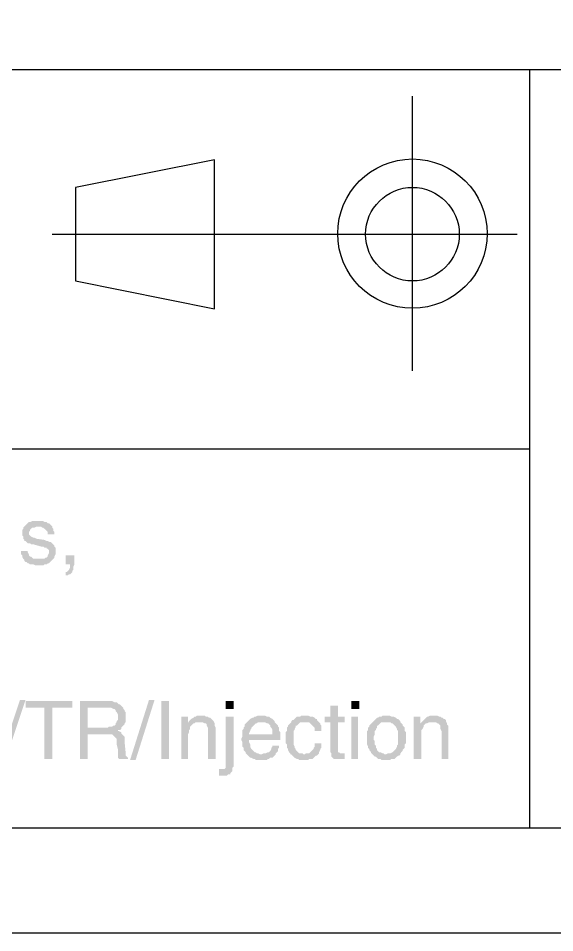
# Model space of a CAD drawing. Header units: inches. Extents: x 3613 to 8393, y -2205 to -794.
# Drawn here: x 5640.12 to 5661.89, y -1525.35 to -1488.23 of the extents above; entities that cross this region are included whole.
import ezdxf

# ---------------------------------------------------------------- set-up
doc = ezdxf.new("R2010")
doc.units = ezdxf.units.IN
doc.header["$MEASUREMENT"] = 0

msp = doc.modelspace()

# ---------------------------------------------------------------- hatches: boundary and pattern name
at = {"transparency": 33554559}
for points in [[(5640.914, -1508.639), (5640.688, -1508.639), (5640.598, -1508.684), (5640.553, -1508.684), (5640.508, -1508.729), (5640.462, -1508.774), (5640.417, -1508.819), (5640.372, -1508.865), (5640.327, -1508.91), (5640.327, -1508.955), (5640.282, -1509), (5640.282, -1509.226), (5640.327, -1509.271), (5640.327, -1509.361), (5640.372, -1509.406), (5640.372, -1509.451), (5640.417, -1509.451), (5640.462, -1509.496), (5640.508, -1509.542), (5640.598, -1509.542), (5640.643, -1509.587), (5640.733, -1509.587), (5641.049, -1509.677), (5641.139, -1509.677), (5641.185, -1509.722), (5641.275, -1509.722), (5641.275, -1509.767), (5641.32, -1509.767), (5641.365, -1509.812), (5641.365, -1509.948), (5641.32, -1510.038), (5641.32, -1510.083), (5641.275, -1510.128), (5641.23, -1510.128), (5641.185, -1510.173), (5640.959, -1510.173), (5640.372, -1510.219), (5640.372, -1510.264), (5640.417, -1510.309), (5640.462, -1510.309), (5640.508, -1510.354), (5640.553, -1510.354), (5640.598, -1510.399), (5640.733, -1510.399), (5640.824, -1510.444), (5641.139, -1510.444), (5641.185, -1510.399), (5641.275, -1510.399), (5641.32, -1510.354), (5641.365, -1510.354), (5641.41, -1510.309), (5641.455, -1510.264), (5641.455, -1510.264), (5641.501, -1510.219), (5641.546, -1510.173), (5641.591, -1510.128), (5641.591, -1510.083), (5641.636, -1509.993), (5641.636, -1509.722), (5641.591, -1509.677), (5641.591, -1509.632), (5641.546, -1509.587), (5641.546, -1509.587), (5641.501, -1509.542), (5641.455, -1509.496), (5641.41, -1509.496), (5641.32, -1509.451), (5641.275, -1509.451), (5641.185, -1509.406), (5640.869, -1509.361), (5640.869, -1509.361), (5640.778, -1509.316), (5640.733, -1509.316), (5640.643, -1509.271), (5640.643, -1509.271), (5640.598, -1509.226), (5640.553, -1509.181), (5640.553, -1509.09), (5640.598, -1509.045), (5640.598, -1509), (5640.643, -1508.955), (5640.688, -1508.91), (5640.778, -1508.91), (5640.869, -1508.865), (5641.501, -1508.865), (5641.455, -1508.819), (5641.41, -1508.774), (5641.365, -1508.729), (5641.32, -1508.729), (5641.275, -1508.684), (5641.185, -1508.684), (5641.139, -1508.639), (5641.004, -1508.639)], [(5641.501, -1508.865), (5640.914, -1508.865), (5641.049, -1508.865), (5641.094, -1508.91), (5641.139, -1508.91), (5641.185, -1508.955), (5641.185, -1508.955), (5641.23, -1509), (5641.275, -1509.045), (5641.32, -1509.09), (5641.32, -1509.181), (5641.591, -1509.181), (5641.591, -1509.09), (5641.546, -1509.045), (5641.546, -1508.955), (5641.501, -1508.91)], [(5640.508, -1509.858), (5640.237, -1509.858), (5640.237, -1509.993), (5640.282, -1510.038), (5640.282, -1510.083), (5640.327, -1510.173), (5640.372, -1510.219), (5640.959, -1510.173), (5640.733, -1510.173), (5640.688, -1510.128), (5640.643, -1510.083), (5640.598, -1510.083), (5640.553, -1510.038), (5640.553, -1509.993), (5640.508, -1509.903)], [(5642.403, -1510.038), (5642.042, -1510.038), (5642.042, -1510.399), (5642.223, -1510.399), (5642.223, -1510.534), (5642.177, -1510.625), (5642.132, -1510.67), (5642.087, -1510.715), (5642.042, -1510.715), (5642.042, -1510.85), (5642.132, -1510.85), (5642.177, -1510.805), (5642.223, -1510.805), (5642.268, -1510.76), (5642.313, -1510.715), (5642.313, -1510.67), (5642.358, -1510.625), (5642.358, -1510.489), (5642.403, -1510.399), (5642.403, -1510.309)], [(5640.417, -1515.905), (5639.605, -1518.342), (5639.379, -1518.342), (5640.192, -1515.905)], [(5642.313, -1515.95), (5640.417, -1515.95), (5640.417, -1516.221), (5641.185, -1516.221), (5641.185, -1518.297), (5641.501, -1518.297), (5641.501, -1516.221), (5642.313, -1516.221), (5642.313, -1516.086)], [(5643.712, -1515.95), (5642.629, -1515.95), (5642.629, -1518.297), (5642.945, -1518.297), (5642.945, -1517.304), (5643.712, -1517.304), (5644.299, -1517.259), (5644.299, -1517.214), (5644.208, -1517.169), (5644.163, -1517.169), (5644.163, -1517.124), (5644.254, -1517.124), (5644.299, -1517.079), (5644.299, -1517.034), (5642.945, -1517.034), (5642.945, -1516.221), (5644.389, -1516.221), (5644.344, -1516.176), (5644.299, -1516.131), (5644.254, -1516.086), (5644.208, -1516.086), (5644.163, -1516.041), (5644.118, -1515.995), (5644.028, -1515.995), (5643.938, -1515.95), (5643.802, -1515.95)], [(5645.653, -1515.905), (5644.885, -1518.342), (5644.66, -1518.342), (5645.427, -1515.905)], [(5645.923, -1518.297), (5645.923, -1515.95), (5646.239, -1515.95), (5646.239, -1518.297)], [(5648.857, -1516.266), (5648.857, -1515.95), (5648.541, -1515.95), (5648.541, -1516.266)], [(5653.099, -1516.131), (5652.784, -1516.131), (5652.784, -1516.582), (5652.558, -1516.582), (5652.558, -1516.808), (5652.784, -1516.808), (5652.784, -1518.026), (5652.829, -1518.072), (5652.829, -1518.207), (5652.874, -1518.252), (5652.874, -1518.252), (5652.919, -1518.297), (5653.37, -1518.297), (5653.37, -1518.072), (5653.19, -1518.072), (5653.145, -1518.026), (5653.099, -1518.026), (5653.099, -1516.808), (5653.37, -1516.808), (5653.37, -1516.582), (5653.099, -1516.582)], [(5653.957, -1516.266), (5653.957, -1515.95), (5653.641, -1515.95), (5653.641, -1516.266)], [(5644.389, -1516.221), (5643.712, -1516.221), (5643.893, -1516.221), (5643.983, -1516.266), (5644.028, -1516.266), (5644.073, -1516.311), (5644.073, -1516.357), (5644.118, -1516.402), (5644.163, -1516.492), (5644.163, -1516.627), (5644.163, -1516.718), (5644.118, -1516.763), (5644.118, -1516.808), (5644.073, -1516.853), (5644.073, -1516.898), (5644.028, -1516.943), (5643.983, -1516.943), (5643.938, -1516.988), (5643.802, -1516.988), (5643.757, -1517.034), (5642.945, -1517.034), (5644.299, -1517.034), (5644.344, -1516.988), (5644.389, -1516.943), (5644.434, -1516.898), (5644.434, -1516.853), (5644.479, -1516.808), (5644.479, -1516.402), (5644.434, -1516.357), (5644.434, -1516.311), (5644.389, -1516.266)], [(5647.548, -1516.537), (5647.368, -1516.537), (5647.323, -1516.582), (5647.277, -1516.582), (5647.232, -1516.627), (5647.142, -1516.672), (5647.097, -1516.718), (5647.052, -1516.763), (5647.007, -1516.853), (5647.277, -1516.853), (5647.323, -1516.808), (5647.458, -1516.808), (5648.045, -1516.763), (5648, -1516.718), (5647.954, -1516.672), (5647.954, -1516.672), (5647.909, -1516.627), (5647.864, -1516.627), (5647.819, -1516.582), (5647.729, -1516.582), (5647.684, -1516.537), (5647.593, -1516.537)], [(5649.985, -1516.537), (5649.85, -1516.537), (5649.76, -1516.582), (5649.715, -1516.582), (5649.669, -1516.627), (5649.624, -1516.627), (5649.534, -1516.672), (5649.489, -1516.718), (5649.444, -1516.763), (5649.399, -1516.808), (5650.121, -1516.808), (5650.211, -1516.853), (5650.256, -1516.853), (5650.301, -1516.898), (5650.346, -1516.943), (5650.346, -1516.988), (5650.392, -1517.034), (5650.437, -1517.124), (5650.437, -1517.304), (5649.489, -1517.304), (5649.218, -1517.349), (5649.218, -1517.395), (5649.173, -1517.485), (5649.173, -1517.53), (5649.218, -1517.62), (5649.218, -1517.801), (5649.263, -1517.846), (5649.263, -1517.936), (5649.308, -1517.981), (5649.354, -1518.026), (5649.354, -1518.072), (5649.399, -1518.117), (5649.399, -1518.117), (5649.444, -1518.162), (5649.489, -1518.207), (5649.534, -1518.252), (5649.579, -1518.252), (5649.669, -1518.297), (5649.715, -1518.297), (5649.76, -1518.342), (5650.211, -1518.342), (5650.256, -1518.297), (5650.301, -1518.297), (5650.346, -1518.252), (5650.437, -1518.252), (5650.482, -1518.207), (5650.527, -1518.162), (5650.572, -1518.117), (5649.94, -1518.117), (5649.85, -1518.072), (5649.805, -1518.072), (5649.76, -1518.026), (5649.715, -1518.026), (5649.669, -1517.981), (5649.624, -1517.936), (5649.624, -1517.936), (5649.579, -1517.891), (5649.534, -1517.801), (5649.534, -1517.711), (5649.489, -1517.62), (5649.489, -1517.53), (5650.753, -1517.53), (5650.753, -1517.214), (5650.707, -1517.169), (5650.707, -1517.034), (5650.662, -1516.988), (5650.662, -1516.943), (5650.617, -1516.898), (5650.572, -1516.853), (5650.527, -1516.808), (5650.527, -1516.763), (5650.482, -1516.718), (5650.437, -1516.672), (5650.346, -1516.627), (5650.301, -1516.582), (5650.211, -1516.582), (5650.121, -1516.537), (5650.076, -1516.537)], [(5651.746, -1516.537), (5651.61, -1516.537), (5651.565, -1516.582), (5651.43, -1516.582), (5651.384, -1516.627), (5651.339, -1516.672), (5651.294, -1516.718), (5651.249, -1516.718), (5651.204, -1516.763), (5651.204, -1516.808), (5651.926, -1516.808), (5651.971, -1516.853), (5652.016, -1516.898), (5652.061, -1516.943), (5652.107, -1516.988), (5652.152, -1517.034), (5652.152, -1517.169), (5652.422, -1517.169), (5652.422, -1516.943), (5652.377, -1516.898), (5652.377, -1516.853), (5652.332, -1516.808), (5652.287, -1516.763), (5652.242, -1516.718), (5652.242, -1516.672), (5652.197, -1516.672), (5652.152, -1516.627), (5652.061, -1516.582), (5651.971, -1516.582), (5651.881, -1516.537), (5651.836, -1516.537)], [(5655.04, -1516.537), (5654.905, -1516.537), (5654.86, -1516.582), (5654.769, -1516.582), (5654.724, -1516.627), (5654.679, -1516.627), (5654.634, -1516.672), (5654.589, -1516.718), (5654.544, -1516.763), (5654.499, -1516.808), (5654.499, -1516.808), (5654.453, -1516.853), (5654.408, -1516.898), (5654.363, -1516.943), (5654.363, -1516.988), (5654.318, -1517.034), (5654.318, -1517.124), (5654.273, -1517.169), (5654.273, -1517.44), (5654.273, -1517.711), (5654.318, -1517.801), (5654.318, -1517.846), (5654.363, -1517.891), (5654.363, -1517.936), (5654.408, -1517.981), (5654.453, -1518.072), (5654.499, -1518.117), (5655.04, -1518.117), (5654.995, -1518.117), (5654.95, -1518.072), (5654.905, -1518.072), (5654.814, -1518.026), (5654.769, -1518.026), (5654.724, -1517.981), (5654.679, -1517.936), (5654.679, -1517.891), (5654.634, -1517.846), (5654.634, -1517.756), (5654.589, -1517.711), (5654.589, -1517.575), (5654.544, -1517.53), (5654.544, -1517.395), (5654.589, -1517.304), (5654.589, -1517.169), (5654.634, -1517.124), (5654.634, -1517.079), (5654.679, -1517.034), (5654.679, -1516.943), (5654.724, -1516.943), (5654.769, -1516.898), (5654.814, -1516.853), (5654.86, -1516.808), (5655.04, -1516.808), (5655.627, -1516.763), (5655.582, -1516.718), (5655.537, -1516.672), (5655.491, -1516.672), (5655.446, -1516.627), (5655.356, -1516.582), (5655.266, -1516.582), (5655.176, -1516.537), (5655.13, -1516.537)], [(5656.981, -1516.537), (5656.845, -1516.537), (5656.755, -1516.582), (5656.71, -1516.582), (5656.665, -1516.627), (5656.62, -1516.672), (5656.575, -1516.718), (5656.53, -1516.763), (5656.439, -1516.853), (5656.71, -1516.853), (5656.8, -1516.808), (5656.936, -1516.808), (5657.477, -1516.763), (5657.477, -1516.718), (5657.432, -1516.672), (5657.387, -1516.672), (5657.342, -1516.627), (5657.297, -1516.627), (5657.252, -1516.582), (5657.207, -1516.582), (5657.116, -1516.537), (5657.071, -1516.537)], [(5647.007, -1516.582), (5646.736, -1516.582), (5646.736, -1518.297), (5647.007, -1518.297), (5647.007, -1517.395), (5647.007, -1517.304), (5647.052, -1517.214), (5647.052, -1517.124), (5647.097, -1517.079), (5647.097, -1516.988), (5647.142, -1516.943), (5647.142, -1516.943), (5647.187, -1516.898), (5647.232, -1516.853), (5647.007, -1516.853)], [(5648.045, -1516.763), (5647.458, -1516.808), (5647.593, -1516.808), (5647.684, -1516.853), (5647.729, -1516.853), (5647.774, -1516.898), (5647.774, -1516.943), (5647.819, -1517.034), (5647.819, -1518.297), (5648.135, -1518.297), (5648.135, -1517.034), (5648.09, -1516.943), (5648.09, -1516.853)], [(5648.857, -1516.582), (5648.541, -1516.582), (5648.541, -1518.658), (5648.496, -1518.703), (5648.27, -1518.703), (5648.27, -1518.974), (5648.586, -1518.974), (5648.631, -1518.929), (5648.722, -1518.929), (5648.722, -1518.884), (5648.767, -1518.839), (5648.812, -1518.794), (5648.812, -1518.658), (5648.857, -1518.613), (5648.857, -1518.523)], [(5649.399, -1516.808), (5649.399, -1516.808), (5649.354, -1516.853), (5649.308, -1516.898), (5649.308, -1516.988), (5649.263, -1517.034), (5649.263, -1517.079), (5649.218, -1517.124), (5649.218, -1517.349), (5649.489, -1517.304), (5649.489, -1517.259), (5649.534, -1517.169), (5649.534, -1517.124), (5649.579, -1517.079), (5649.579, -1517.034), (5649.624, -1516.988), (5649.669, -1516.943), (5649.715, -1516.898), (5649.76, -1516.853), (5649.805, -1516.853), (5649.85, -1516.808), (5649.985, -1516.808)], [(5651.204, -1516.808), (5651.159, -1516.853), (5651.114, -1516.898), (5651.069, -1516.943), (5651.069, -1516.988), (5651.023, -1517.034), (5651.023, -1517.169), (5650.978, -1517.214), (5650.978, -1517.665), (5651.023, -1517.711), (5651.023, -1517.846), (5651.069, -1517.891), (5651.069, -1517.936), (5651.114, -1518.026), (5651.159, -1518.072), (5651.159, -1518.117), (5651.746, -1518.117), (5651.7, -1518.117), (5651.655, -1518.072), (5651.52, -1518.072), (5651.475, -1518.026), (5651.43, -1517.981), (5651.384, -1517.936), (5651.384, -1517.891), (5651.339, -1517.846), (5651.339, -1517.801), (5651.294, -1517.711), (5651.294, -1517.169), (5651.339, -1517.124), (5651.339, -1517.079), (5651.384, -1516.988), (5651.384, -1516.943), (5651.43, -1516.943), (5651.475, -1516.898), (5651.52, -1516.853), (5651.565, -1516.808), (5651.746, -1516.808)], [(5653.912, -1518.297), (5653.912, -1516.582), (5653.641, -1516.582), (5653.641, -1518.297)], [(5655.627, -1516.763), (5655.04, -1516.808), (5655.221, -1516.808), (5655.266, -1516.853), (5655.311, -1516.853), (5655.356, -1516.898), (5655.401, -1516.943), (5655.446, -1516.988), (5655.491, -1517.079), (5655.491, -1517.124), (5655.537, -1517.169), (5655.537, -1517.711), (5655.491, -1517.756), (5655.491, -1517.801), (5655.446, -1517.891), (5655.401, -1517.936), (5655.401, -1517.936), (5655.356, -1517.981), (5655.311, -1518.026), (5655.221, -1518.072), (5655.13, -1518.072), (5655.04, -1518.117), (5654.499, -1518.117), (5654.544, -1518.162), (5654.589, -1518.207), (5654.634, -1518.207), (5654.679, -1518.252), (5654.724, -1518.297), (5654.814, -1518.297), (5654.86, -1518.342), (5655.221, -1518.342), (5655.266, -1518.297), (5655.401, -1518.297), (5655.446, -1518.252), (5655.491, -1518.207), (5655.537, -1518.162), (5655.582, -1518.162), (5655.627, -1518.117), (5655.627, -1518.072), (5655.672, -1518.026), (5655.717, -1517.981), (5655.717, -1517.936), (5655.762, -1517.891), (5655.807, -1517.846), (5655.807, -1517.711), (5655.853, -1517.665), (5655.853, -1517.44), (5655.853, -1517.214), (5655.807, -1517.169), (5655.807, -1517.034), (5655.762, -1516.988), (5655.717, -1516.943), (5655.717, -1516.898), (5655.672, -1516.853), (5655.627, -1516.808)], [(5656.439, -1516.582), (5656.168, -1516.582), (5656.168, -1518.297), (5656.484, -1518.297), (5656.484, -1517.395), (5656.484, -1517.124), (5656.53, -1517.079), (5656.575, -1516.988), (5656.575, -1516.943), (5656.575, -1516.943), (5656.62, -1516.898), (5656.665, -1516.853), (5656.439, -1516.853)], [(5657.477, -1516.763), (5656.936, -1516.808), (5657.071, -1516.808), (5657.116, -1516.853), (5657.161, -1516.853), (5657.207, -1516.898), (5657.207, -1516.898), (5657.252, -1516.943), (5657.252, -1517.079), (5657.297, -1517.169), (5657.297, -1518.297), (5657.568, -1518.297), (5657.568, -1516.943), (5657.522, -1516.898), (5657.522, -1516.853)], [(5644.299, -1517.259), (5643.712, -1517.304), (5643.938, -1517.304), (5643.983, -1517.349), (5644.028, -1517.395), (5644.028, -1517.395), (5644.073, -1517.44), (5644.118, -1517.485), (5644.118, -1517.711), (5644.163, -1517.891), (5644.163, -1518.162), (5644.163, -1518.252), (5644.208, -1518.297), (5644.569, -1518.297), (5644.569, -1518.252), (5644.524, -1518.207), (5644.479, -1518.162), (5644.479, -1518.026), (5644.434, -1517.575), (5644.434, -1517.395), (5644.389, -1517.349), (5644.344, -1517.304)], [(5652.422, -1517.665), (5652.152, -1517.665), (5652.152, -1517.801), (5652.107, -1517.846), (5652.107, -1517.891), (5652.061, -1517.936), (5652.016, -1517.981), (5651.971, -1518.026), (5651.926, -1518.072), (5651.791, -1518.072), (5651.746, -1518.117), (5651.159, -1518.117), (5651.204, -1518.117), (5651.249, -1518.162), (5651.294, -1518.207), (5651.339, -1518.252), (5651.43, -1518.297), (5651.475, -1518.297), (5651.52, -1518.342), (5651.881, -1518.342), (5651.926, -1518.297), (5652.061, -1518.297), (5652.107, -1518.252), (5652.152, -1518.207), (5652.197, -1518.162), (5652.242, -1518.162), (5652.287, -1518.117), (5652.332, -1518.072), (5652.332, -1518.026), (5652.377, -1517.936), (5652.377, -1517.891), (5652.422, -1517.846), (5652.422, -1517.756)], [(5650.707, -1517.756), (5650.437, -1517.756), (5650.437, -1517.801), (5650.392, -1517.846), (5650.392, -1517.891), (5650.346, -1517.981), (5650.301, -1518.026), (5650.256, -1518.026), (5650.166, -1518.072), (5650.076, -1518.072), (5649.985, -1518.117), (5650.572, -1518.117), (5650.572, -1518.072), (5650.617, -1518.026), (5650.662, -1517.981), (5650.662, -1517.891), (5650.707, -1517.846)]]:
    msp.add_hatch(color=256, dxfattribs=at).paths.add_polyline_path(points)

# ---------------------------------------------------------------- linework, layer by layer
msp.add_line((5298.974, -1521.095), (5708.23, -1521.095))
for points in [[(5712.268, -1525.354), (5712.268, -1228.354), (5292.268, -1228.354), (5292.268, -1525.354)], [(5642.448, -1495.099), (5642.448, -1498.89), (5648.09, -1500.019), (5648.09, -1493.971)]]:
    msp.add_lwpolyline(points, close=True)
for points in [[(5311.792, -1490.315), (5708.23, -1490.315)], [(5660.862, -1490.315), (5660.862, -1521.095)], [(5656.123, -1502.546), (5656.123, -1491.398)], [(5641.501, -1496.995), (5660.366, -1496.995)], [(5311.792, -1505.705), (5660.862, -1505.705)]]:
    msp.add_lwpolyline(points)
for centre, radius in [((5656.117, -1496.973), 3.031), ((5656.119, -1496.994), 1.9)]:
    msp.add_circle(centre, radius)

doc.saveas('drawing.dxf')
